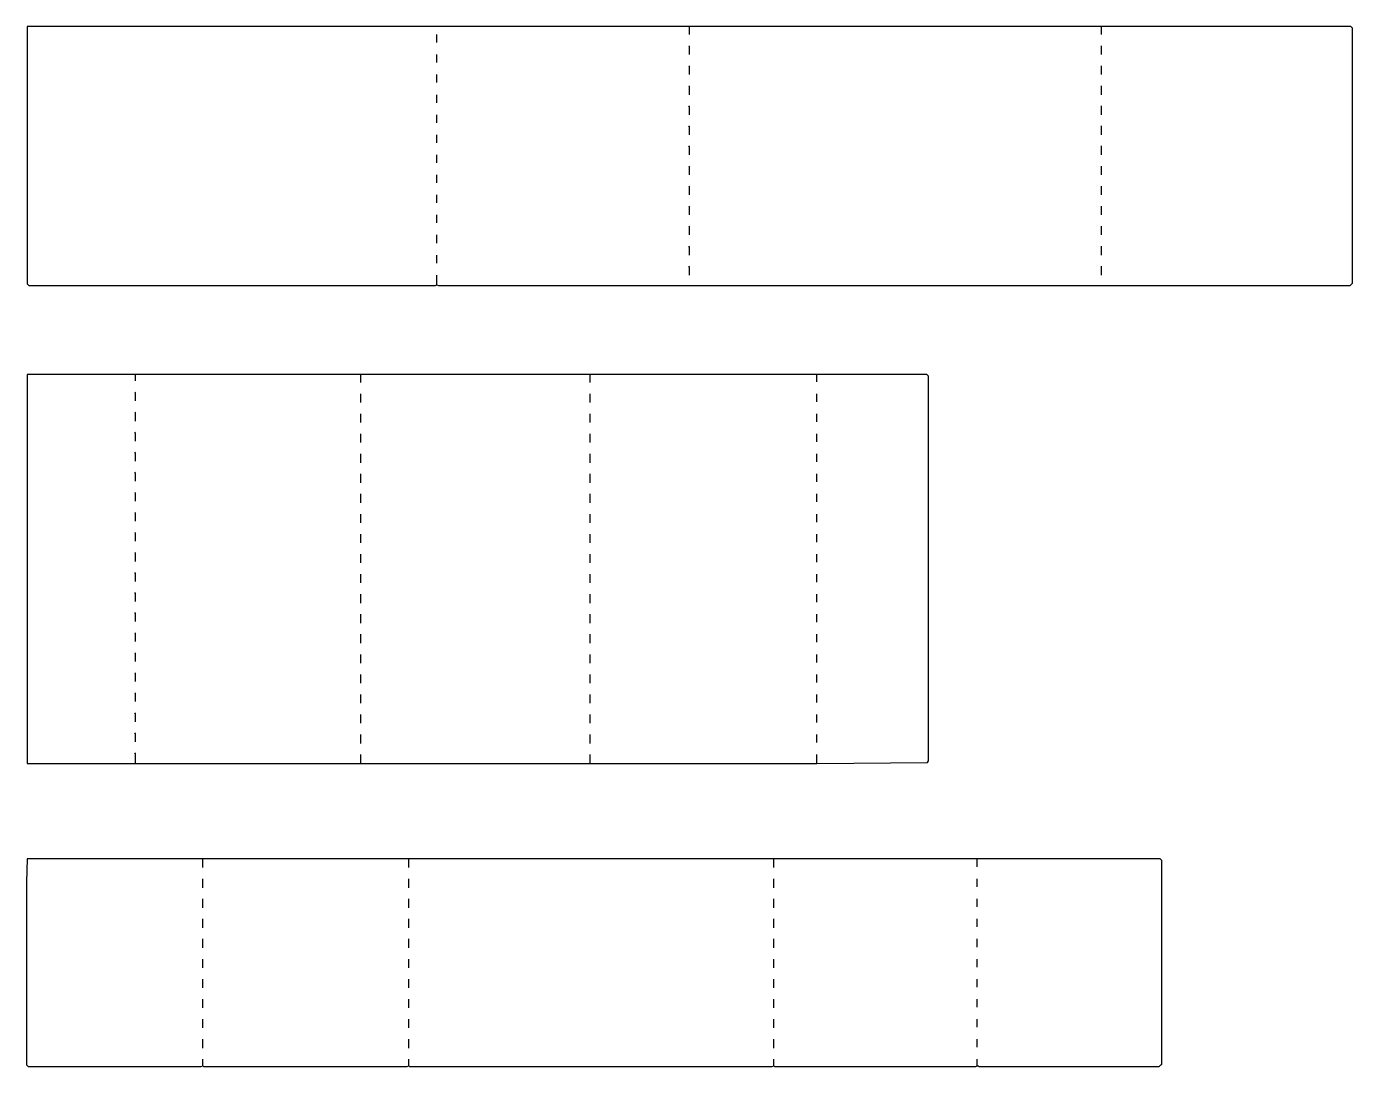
# Model space of a CAD drawing. Extents: x 85 to 1739, y 67 to 1364.
import ezdxf

# ---------------------------------------------------------------- set-up
doc = ezdxf.new("R2010")
doc.units = 0
doc.layers.get('0').update_dxf_attribs({"linetype": 'CONTINUOUS'})

msp = doc.modelspace()

# ---------------------------------------------------------------- linework, layer by layer
at = {"color": 250, "linetype": 'CONTINUOUS'}
for points in [[(597, 1042), (599, 1041), (1736, 1041), (1739, 1044), (1739, 1362), (1737, 1364), (86, 1364), (86, 1043), (88, 1041), (595, 1041), (597, 1042), (597, 1054)], [(1426, 1354), (1426, 1364)], [(597, 1344), (597, 1354)], [(1426, 1329), (1426, 1340)], [(597, 1319), (597, 1329)], [(1426, 1304), (1426, 1315)], [(597, 1294), (597, 1304)], [(597, 1269), (597, 1279)], [(1426, 1279), (1426, 1290)], [(1426, 1254), (1426, 1265)], [(597, 1244), (597, 1254)], [(597, 1219), (597, 1229)], [(1426, 1229), (1426, 1240)], [(1426, 1204), (1426, 1215)], [(597, 1194), (597, 1204)], [(597, 1169), (597, 1179)], [(1426, 1179), (1426, 1190)], [(1426, 1154), (1426, 1165)], [(597, 1144), (597, 1154)], [(597, 1119), (597, 1129)], [(1426, 1129), (1426, 1140)], [(1426, 1104), (1426, 1115)], [(597, 1094), (597, 1104)], [(597, 1069), (597, 1079)], [(1426, 1079), (1426, 1090)], [(1426, 1054), (1426, 1065)], [(1071, 445), (1209, 446), (1210, 448), (1210, 928), (1208, 930), (86, 930), (86, 445), (221, 445), (502, 445), (788, 445), (1071, 445), (1071, 456)], [(502, 920), (502, 930)], [(788, 920), (788, 930)], [(1071, 921), (1071, 930)], [(502, 895), (502, 906)], [(788, 895), (788, 906)], [(1071, 896), (1071, 906)], [(502, 870), (502, 881)], [(788, 870), (788, 881)], [(1071, 871), (1071, 881)], [(502, 845), (502, 856)], [(788, 845), (788, 856)], [(1071, 846), (1071, 856)], [(502, 820), (502, 831)], [(788, 820), (788, 831)], [(1071, 821), (1071, 831)], [(502, 795), (502, 806)], [(788, 795), (788, 806)], [(1071, 796), (1071, 806)], [(502, 770), (502, 781)], [(788, 770), (788, 781)], [(1071, 771), (1071, 781)], [(502, 745), (502, 756)], [(788, 745), (788, 756)], [(1071, 746), (1071, 756)], [(502, 720), (502, 731)], [(788, 720), (788, 731)], [(1071, 721), (1071, 731)], [(502, 695), (502, 706)], [(788, 695), (788, 706)], [(1071, 696), (1071, 706)], [(502, 670), (502, 681)], [(788, 670), (788, 681)], [(1071, 671), (1071, 681)], [(502, 645), (502, 656)], [(788, 645), (788, 656)], [(1071, 646), (1071, 656)], [(502, 620), (502, 631)], [(788, 620), (788, 631)], [(1071, 621), (1071, 631)], [(502, 595), (502, 606)], [(788, 595), (788, 606)], [(1071, 596), (1071, 606)], [(502, 570), (502, 581)], [(788, 570), (788, 581)], [(1071, 571), (1071, 581)], [(502, 545), (502, 556)], [(788, 545), (788, 556)], [(1071, 546), (1071, 556)], [(502, 520), (502, 531)], [(788, 520), (788, 531)], [(1071, 521), (1071, 531)], [(502, 495), (502, 506)], [(788, 495), (788, 506)], [(1071, 496), (1071, 506)], [(502, 470), (502, 481)], [(788, 470), (788, 481)], [(1071, 471), (1071, 481)], [(502, 445), (502, 456)], [(788, 445), (788, 456)], [(1271, 68), (1271.9, 67.8), (1273, 67), (1498, 67), (1500, 69), (1501, 70), (1501, 324), (1499, 326), (86, 326), (85, 297), (85, 69), (87, 67), (303, 67), (305, 68), (306, 67), (560, 67), (562, 68), (563, 67), (1015, 67), (1017, 68), (1018, 67), (1269, 67), (1271, 68), (1271, 76)], [(305, 315), (305, 326)], [(562, 315), (562, 326)], [(1271, 316), (1271, 326)], [(305, 290), (305, 301)], [(562, 290), (562, 301)], [(1271, 291), (1271, 301)], [(305, 265), (305, 276)], [(562, 265), (562, 276)], [(1271, 266), (1271, 276)], [(305, 240), (305, 251)], [(562, 240), (562, 251)], [(1271, 241), (1271, 251)], [(305, 215), (305, 226)], [(562, 215), (562, 226)], [(1271, 216), (1271, 226)], [(305, 190), (305, 201)], [(562, 190), (562, 201)], [(1271, 191), (1271, 201)], [(305, 165), (305, 176)], [(562, 165), (562, 176)], [(1271, 166), (1271, 176)], [(305, 140), (305, 151)], [(562, 140), (562, 151)], [(1271, 141), (1271, 151)], [(305, 115), (305, 126)], [(562, 115), (562, 126)], [(1271, 116), (1271, 126)], [(305, 90), (305, 101)], [(562, 90), (562, 101)], [(1271, 91), (1271, 101)], [(305, 68), (305, 76)], [(562, 68), (562, 76)]]:
    msp.add_lwpolyline(points, dxfattribs=at)
at = {"color": 251, "linetype": 'CONTINUOUS'}
for points in [[(912, 1354), (912, 1364)], [(912, 1329), (912, 1339), (911, 1340)], [(912, 1304), (912, 1314), (911, 1315)], [(912, 1279), (912, 1289), (911, 1290)], [(912, 1254), (912, 1264), (911, 1265)], [(912, 1229), (912, 1239), (911, 1240)], [(912, 1204), (912, 1214), (911, 1215)], [(912, 1179), (912, 1189), (911, 1190)], [(912, 1154), (912, 1164), (911, 1165)], [(912, 1129), (912, 1139), (911, 1140)], [(912, 1104), (912, 1114), (911, 1115)], [(912, 1079), (912, 1089), (911, 1090)], [(912, 1054), (912, 1064), (911, 1065)], [(221, 922), (221, 930)], [(221, 897), (221, 907), (220, 908)], [(221, 872), (221, 882), (220, 883)], [(221, 847), (221, 857), (220, 858)], [(221, 822), (221, 832), (220, 833)], [(221, 797), (221, 807), (220, 808)], [(221, 772), (221, 782), (220, 783)], [(221, 747), (221, 757), (220, 758)], [(221, 722), (221, 732), (220, 733)], [(221, 697), (221, 707), (220, 708)], [(221, 672), (221, 682), (220, 683)], [(221, 647), (221, 657), (220, 658)], [(221, 622), (221, 632), (220, 633)], [(221, 597), (221, 607), (220, 608)], [(221, 572), (221, 582), (220, 583)], [(221, 547), (221, 557), (220, 558)], [(221, 522), (221, 532), (220, 533)], [(221, 497), (221, 507), (220, 508)], [(221, 472), (221, 482), (220, 483)], [(221, 445), (221, 457), (220, 458)], [(1017, 315), (1017, 326)], [(1017, 290), (1017, 301)], [(1017, 265), (1017, 276)], [(1017, 240), (1017, 251)], [(1017, 215), (1017, 226)], [(1017, 190), (1017, 201)], [(1017, 165), (1017, 176)], [(1017, 140), (1017, 151)], [(1017, 115), (1017, 126)], [(1017, 90), (1017, 101)], [(1017, 68), (1017, 76)]]:
    msp.add_lwpolyline(points, dxfattribs=at)

doc.saveas('drawing.dxf')
